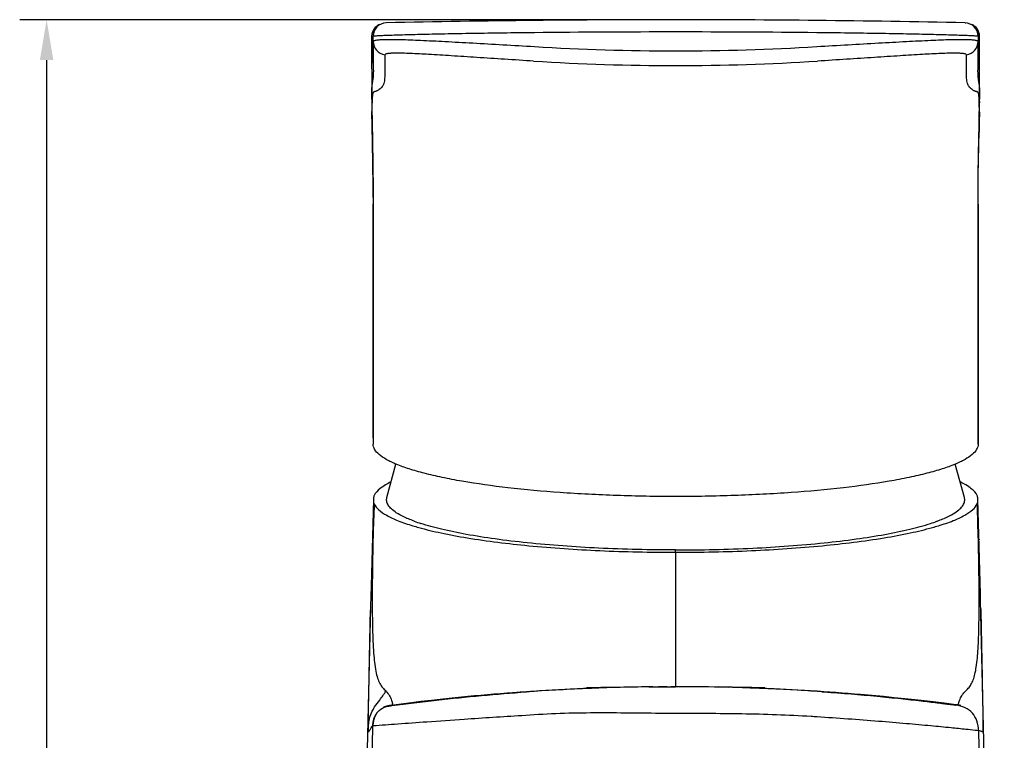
# Model space of a CAD drawing. Extents: x 8180 to 8774, y -5808 to -5388.
# Drawn here: x 8531.9 to 8605.2, y -5536.4 to -5482.7 of the extents above; entities that cross this region are included whole.
import ezdxf

# ---------------------------------------------------------------- set-up
doc = ezdxf.new("R2010")
doc.units = 0
doc.header["$LTSCALE"] = 7
doc.header["$MEASUREMENT"] = 0
doc.layers.add('D', color=2, linetype='CONTINUOUS')
doc.layers.add('DWG', color=7, linetype='CONTINUOUS')

msp = doc.modelspace()

# ---------------------------------------------------------------- linework, layer by layer
at = {"layer": 'D'}
for p, q in [((8579.712, -5482.697), (8531.93, -5482.697)), ((8533.93, -5485.697), (8533.93, -5600.407))]:
    msp.add_line(p, q, dxfattribs=at)
msp.add_solid([(8533.43, -5485.697), (8534.43, -5485.697), (8533.93, -5482.697)], dxfattribs=at)
at = {"layer": 'DWG'}
for p, q in [((8602.296, -5482.946), (8602.246, -5482.944)), ((8602.871, -5483.114), (8602.758, -5483.051)), ((8558.104, -5483.956), (8558.112, -5488.815)), ((8558.115, -5483.957), (8558.105, -5483.956)), ((8558.214, -5483.831), (8558.208, -5483.932)), ((8558.25, -5483.655), (8558.214, -5483.831)), ((8558.218, -5484.314), (8558.218, -5483.932)), ((8558.256, -5483.654), (8558.253, -5483.662)), ((8558.258, -5483.646), (8558.256, -5483.654)), ((8558.26, -5483.639), (8558.258, -5483.646)), ((8558.262, -5483.632), (8558.26, -5483.639)), ((8558.264, -5483.626), (8558.262, -5483.632)), ((8558.266, -5483.62), (8558.264, -5483.626)), ((8558.268, -5483.615), (8558.266, -5483.62)), ((8558.27, -5483.61), (8558.268, -5483.615)), ((8558.271, -5483.605), (8558.27, -5483.61)), ((8558.273, -5483.6), (8558.271, -5483.605)), ((8558.275, -5483.595), (8558.273, -5483.6)), ((8558.276, -5483.591), (8558.275, -5483.595)), ((8558.278, -5483.586), (8558.277, -5483.59)), ((8558.279, -5483.585), (8558.278, -5483.585)), ((8558.432, -5483.316), (8558.4, -5483.354)), ((8603.166, -5483.62), (8603.165, -5483.617)), ((8603.168, -5483.625), (8603.166, -5483.62)), ((8603.169, -5483.63), (8603.168, -5483.625)), ((8603.171, -5483.635), (8603.169, -5483.63)), ((8603.173, -5483.64), (8603.171, -5483.635)), ((8603.174, -5483.646), (8603.173, -5483.64)), ((8603.176, -5483.652), (8603.174, -5483.646)), ((8603.178, -5483.659), (8603.176, -5483.652)), ((8603.18, -5483.666), (8603.178, -5483.659)), ((8603.182, -5483.673), (8603.18, -5483.666)), ((8603.184, -5483.681), (8603.182, -5483.673)), ((8603.219, -5483.832), (8603.183, -5483.657)), ((8603.215, -5483.932), (8603.215, -5484.314)), ((8603.225, -5483.944), (8603.219, -5483.832)), ((8603.328, -5483.914), (8603.312, -5483.774)), ((8603.321, -5488.827), (8603.329, -5483.956)), ((8603.329, -5483.956), (8603.328, -5483.914)), ((8558.208, -5484.314), (8558.208, -5485.925)), ((8558.216, -5484.314), (8558.216, -5484.711)), ((8558.216, -5484.711), (8558.216, -5484.314)), ((8603.216, -5484.314), (8603.217, -5484.711)), ((8603.217, -5484.711), (8603.217, -5484.314)), ((8603.225, -5485.925), (8603.225, -5484.314)), ((8558.217, -5485.531), (8558.21, -5485.902)), ((8603.208, -5486.311), (8603.222, -5485.905)), ((8603.222, -5485.905), (8603.216, -5485.533)), ((8603.188, -5486.574), (8603.208, -5486.311)), ((8558.112, -5488.815), (8558.118, -5489.367)), ((8603.314, -5489.385), (8603.321, -5488.827)), ((8603.321, -5488.787), (8603.321, -5488.871)), ((8558.123, -5489.638), (8558.121, -5489.524)), ((8603.303, -5490.005), (8603.314, -5489.385)), ((8603.311, -5489.577), (8603.309, -5489.673)), ((8603.255, -5492.201), (8603.303, -5490.005)), ((8558.204, -5493.92), (8558.213, -5494.9)), ((8558.212, -5494.879), (8558.213, -5494.9)), ((8558.213, -5494.9), (8558.217, -5496.394)), ((8558.216, -5495.916), (8558.216, -5495.951)), ((8558.216, -5495.951), (8558.216, -5496.168)), ((8558.216, -5496.168), (8558.217, -5496.376)), ((8558.217, -5496.394), (8558.216, -5513.804)), ((8603.217, -5503.474), (8603.216, -5495.939)), ((8603.216, -5495.967), (8603.216, -5495.939)), ((8603.216, -5496.19), (8603.216, -5495.967)), ((8603.216, -5496.358), (8603.216, -5496.19)), ((8603.216, -5513.794), (8603.217, -5503.474)), ((8558.216, -5513.804), (8558.216, -5514.271)), ((8603.216, -5514.271), (8603.216, -5513.794)), ((8603.216, -5513.794), (8603.216, -5514.257)), ((8559.24, -5518.231), (8559.915, -5515.753)), ((8602.192, -5518.231), (8601.517, -5515.753)), ((8558.232, -5518.38), (8558.06, -5524.832)), ((8603.386, -5525.427), (8603.202, -5518.396)), ((8561.28, -5520.004), (8561.271, -5520)), ((8600.152, -5520.004), (8600.162, -5520)), ((8580.716, -5522.315), (8580.716, -5522.141)), ((8580.716, -5522.315), (8580.716, -5532.314)), ((8558.06, -5524.832), (8558.028, -5526.317)), ((8558.028, -5526.317), (8556.197, -5603.407)), ((8580.375, -5532.314), (8575.158, -5532.379)), ((8577.9, -5532.339), (8576.875, -5532.359)), ((8578.589, -5532.328), (8577.625, -5532.343)), ((8579.015, -5532.323), (8578.297, -5532.332)), ((8578.715, -5532.326), (8580.716, -5532.314)), ((8580.082, -5532.315), (8579.439, -5532.318)), ((8581.712, -5532.315), (8580.375, -5532.314)), ((8582.849, -5532.323), (8581.48, -5532.316)), ((8583.055, -5532.331), (8582.336, -5532.322)), ((8583.987, -5532.336), (8582.757, -5532.322)), ((8584.075, -5532.349), (8583.05, -5532.331)), ((8584.644, -5532.362), (8583.86, -5532.345)), ((8584.924, -5532.351), (8583.885, -5532.334)), ((8570.055, -5532.67), (8569.395, -5532.715)), ((8570.22, -5532.661), (8569.51, -5532.709)), ((8570.109, -5532.659), (8569.628, -5532.691)), ((8570.75, -5532.625), (8570.055, -5532.67)), ((8570.589, -5532.628), (8570.109, -5532.659)), ((8575.158, -5532.379), (8574.075, -5532.407)), ((8575.205, -5532.407), (8574.311, -5532.44)), ((8576.066, -5532.38), (8575.205, -5532.407)), ((8576.875, -5532.359), (8576.066, -5532.38)), ((8577.034, -5532.356), (8576.145, -5532.379)), ((8586.031, -5532.373), (8584.902, -5532.35)), ((8586.388, -5532.381), (8585.952, -5532.371)), ((8587.324, -5532.406), (8586.284, -5532.379)), ((8587.358, -5532.407), (8587.324, -5532.406)), ((8589.817, -5532.568), (8589.339, -5532.542)), ((8590.628, -5532.622), (8589.749, -5532.569)), ((8591.598, -5532.685), (8590.628, -5532.622)), ((8591.598, -5532.685), (8592.04, -5532.716)), ((8592.174, -5532.717), (8591.704, -5532.684)), ((8595.329, -5532.971), (8594.458, -5532.894)), ((8596.169, -5533.049), (8595.329, -5532.971)), ((8596.977, -5533.129), (8596.169, -5533.049)), ((8559.08, -5533.816), (8559.072, -5533.819)), ((8559.092, -5533.811), (8559.08, -5533.816)), ((8559.104, -5533.807), (8559.092, -5533.811)), ((8559.115, -5533.803), (8559.104, -5533.807)), ((8559.126, -5533.8), (8559.115, -5533.803)), ((8559.136, -5533.796), (8559.126, -5533.8)), ((8559.147, -5533.793), (8559.136, -5533.796)), ((8559.158, -5533.789), (8559.147, -5533.793)), ((8559.168, -5533.786), (8559.158, -5533.789)), ((8559.179, -5533.783), (8559.168, -5533.786)), ((8559.189, -5533.779), (8559.179, -5533.783)), ((8559.2, -5533.776), (8559.189, -5533.779)), ((8559.21, -5533.773), (8559.2, -5533.776)), ((8559.221, -5533.77), (8559.21, -5533.773)), ((8559.231, -5533.767), (8559.221, -5533.77)), ((8559.242, -5533.764), (8559.231, -5533.767)), ((8559.252, -5533.762), (8559.242, -5533.764)), ((8559.263, -5533.759), (8559.252, -5533.762)), ((8559.274, -5533.756), (8559.263, -5533.759)), ((8559.285, -5533.753), (8559.274, -5533.756)), ((8559.296, -5533.75), (8559.285, -5533.753)), ((8559.307, -5533.748), (8559.296, -5533.75)), ((8559.318, -5533.745), (8559.307, -5533.748)), ((8559.329, -5533.742), (8559.318, -5533.745)), ((8559.34, -5533.74), (8559.329, -5533.742)), ((8559.351, -5533.737), (8559.34, -5533.74)), ((8559.362, -5533.735), (8559.351, -5533.737)), ((8559.37, -5533.733), (8559.362, -5533.735)), ((8559.391, -5533.729), (8559.37, -5533.733)), ((8559.402, -5533.727), (8559.391, -5533.729)), ((8559.413, -5533.725), (8559.402, -5533.727)), ((8559.424, -5533.723), (8559.413, -5533.725)), ((8559.435, -5533.721), (8559.424, -5533.723)), ((8559.449, -5533.718), (8559.435, -5533.721)), ((8559.464, -5533.715), (8559.449, -5533.718)), ((8559.478, -5533.713), (8559.464, -5533.715)), ((8559.492, -5533.711), (8559.478, -5533.713)), ((8559.506, -5533.709), (8559.492, -5533.711)), ((8559.52, -5533.706), (8559.506, -5533.709)), ((8559.546, -5533.705), (8559.517, -5533.721)), ((8559.534, -5533.704), (8559.52, -5533.706)), ((8559.547, -5533.702), (8559.534, -5533.704)), ((8559.542, -5533.724), (8559.611, -5533.716)), ((8560.306, -5533.604), (8559.547, -5533.702)), ((8560.437, -5533.61), (8559.61, -5533.716)), ((8561.066, -5533.509), (8560.306, -5533.604)), ((8561.141, -5533.522), (8560.437, -5533.61)), ((8561.754, -5533.426), (8561.066, -5533.509)), ((8562.549, -5533.333), (8561.754, -5533.426)), ((8597.753, -5533.209), (8596.977, -5533.129)), ((8598.496, -5533.29), (8597.753, -5533.209)), ((8599.206, -5533.37), (8598.496, -5533.29)), ((8599.865, -5533.448), (8599.206, -5533.37)), ((8600.684, -5533.548), (8599.865, -5533.448)), ((8601.389, -5533.638), (8600.684, -5533.548)), ((8601.668, -5533.674), (8601.389, -5533.638)), ((8601.537, -5533.678), (8601.668, -5533.674)), ((8601.729, -5533.683), (8601.668, -5533.674)), ((8601.936, -5533.721), (8601.911, -5533.716)), ((8558.986, -5533.853), (8558.972, -5533.859)), ((8558.997, -5533.848), (8558.986, -5533.853)), ((8559.009, -5533.844), (8558.997, -5533.848)), ((8559.019, -5533.839), (8559.009, -5533.844)), ((8559.029, -5533.835), (8559.019, -5533.839)), ((8559.038, -5533.832), (8559.029, -5533.835)), ((8559.047, -5533.828), (8559.038, -5533.832)), ((8559.056, -5533.825), (8559.047, -5533.828)), ((8559.064, -5533.822), (8559.056, -5533.825)), ((8559.072, -5533.819), (8559.064, -5533.822)), ((8570.2, -5534.408), (8569.268, -5534.468)), ((8558.067, -5541.21), (8558.202, -5535.236)), ((8558.195, -5535.236), (8558.194, -5535.236)), ((8558.202, -5535.236), (8558.195, -5535.236)), ((8603.238, -5535.588), (8603.366, -5541.21)), ((8603.242, -5535.588), (8603.238, -5535.588))]:
    msp.add_line(p, q, dxfattribs=at)
for points in [[(8558.675, -5483.051), (8558.562, -5483.114), (8558.456, -5483.193), (8558.36, -5483.286), (8558.277, -5483.393), (8558.208, -5483.511), (8558.155, -5483.639), (8558.121, -5483.774)], [(8603.312, -5483.774), (8603.278, -5483.639), (8603.225, -5483.511), (8603.156, -5483.393), (8603.073, -5483.286), (8602.977, -5483.193), (8602.871, -5483.114)], [(8558.121, -5483.774), (8558.105, -5483.914), (8558.105, -5483.937)], [(8558.253, -5483.662), (8558.252, -5483.667), (8558.251, -5483.671), (8558.25, -5483.676), (8558.248, -5483.681), (8558.247, -5483.686), (8558.246, -5483.691), (8558.244, -5483.696), (8558.243, -5483.701), (8558.242, -5483.707), (8558.24, -5483.713), (8558.239, -5483.719), (8558.238, -5483.725), (8558.237, -5483.731), (8558.235, -5483.737), (8558.234, -5483.744), (8558.233, -5483.751), (8558.231, -5483.758), (8558.23, -5483.765), (8558.229, -5483.772), (8558.228, -5483.78), (8558.226, -5483.787), (8558.225, -5483.795), (8558.224, -5483.803), (8558.223, -5483.811), (8558.222, -5483.82), (8558.221, -5483.829), (8558.22, -5483.838), (8558.219, -5483.847), (8558.219, -5483.856), (8558.218, -5483.866), (8558.217, -5483.876), (8558.217, -5483.886), (8558.216, -5483.896), (8558.216, -5483.906), (8558.216, -5483.917), (8558.216, -5483.928), (8558.216, -5483.935)], [(8558.4, -5483.354), (8558.314, -5483.495), (8558.25, -5483.655)], [(8603.183, -5483.657), (8603.119, -5483.496), (8603.033, -5483.355), (8603.025, -5483.346)], [(8603.217, -5483.935), (8603.217, -5483.925), (8603.217, -5483.916), (8603.217, -5483.906), (8603.216, -5483.897), (8603.216, -5483.888), (8603.215, -5483.879), (8603.215, -5483.87), (8603.214, -5483.862), (8603.214, -5483.854), (8603.213, -5483.845), (8603.212, -5483.837), (8603.211, -5483.83), (8603.211, -5483.822), (8603.21, -5483.814), (8603.209, -5483.807), (8603.208, -5483.8), (8603.207, -5483.793), (8603.206, -5483.786), (8603.205, -5483.78), (8603.204, -5483.773), (8603.203, -5483.767), (8603.202, -5483.761), (8603.201, -5483.754), (8603.199, -5483.749), (8603.198, -5483.743), (8603.197, -5483.737), (8603.196, -5483.732), (8603.195, -5483.727), (8603.194, -5483.721), (8603.193, -5483.716), (8603.192, -5483.711), (8603.191, -5483.707), (8603.19, -5483.702), (8603.188, -5483.698), (8603.187, -5483.693), (8603.186, -5483.689), (8603.184, -5483.681)], [(8558.21, -5485.902), (8558.224, -5486.308), (8558.244, -5486.57)], [(8558.118, -5489.367), (8558.129, -5489.98), (8558.16, -5491.378)], [(8558.16, -5491.378), (8558.176, -5492.164), (8558.191, -5493.011), (8558.204, -5493.92)], [(8603.216, -5495.939), (8603.22, -5494.917), (8603.228, -5493.953), (8603.24, -5493.048), (8603.255, -5492.201)], [(8605.235, -5603.407), (8603.395, -5525.876), (8603.386, -5525.427)], [(8569.51, -5532.709), (8568.587, -5532.777), (8567.696, -5532.848), (8566.84, -5532.921), (8566.021, -5532.994), (8565.244, -5533.068), (8564.509, -5533.142), (8563.821, -5533.214), (8563.181, -5533.283), (8562.593, -5533.349), (8562.056, -5533.411), (8561.141, -5533.522)], [(8569.628, -5532.691), (8569.145, -5532.725), (8568.66, -5532.76), (8568.175, -5532.797), (8567.688, -5532.835), (8567.202, -5532.875), (8566.716, -5532.917), (8566.231, -5532.959), (8565.747, -5533.004), (8565.266, -5533.049), (8564.79, -5533.095), (8564.321, -5533.143), (8563.861, -5533.19), (8563.41, -5533.238), (8562.549, -5533.333)], [(8574.311, -5532.44), (8573.857, -5532.458), (8573.402, -5532.478), (8572.943, -5532.499), (8572.479, -5532.522), (8572.012, -5532.546), (8571.54, -5532.572), (8571.066, -5532.599), (8570.589, -5532.628)], [(8576.145, -5532.379), (8575.602, -5532.396), (8575.008, -5532.416), (8574.392, -5532.439), (8573.784, -5532.464), (8573.191, -5532.491), (8572.631, -5532.519), (8572.104, -5532.546), (8571.614, -5532.573), (8570.75, -5532.625)], [(8585.683, -5532.389), (8585.26, -5532.377), (8584.455, -5532.357)], [(8589.749, -5532.569), (8589.261, -5532.543), (8588.738, -5532.515), (8588.174, -5532.488), (8587.58, -5532.461), (8586.951, -5532.436), (8586.321, -5532.412), (8585.715, -5532.392), (8585.149, -5532.375)], [(8589.339, -5532.542), (8588.867, -5532.517), (8588.398, -5532.495), (8587.932, -5532.473), (8587.47, -5532.454), (8587.012, -5532.435), (8586.561, -5532.418), (8585.683, -5532.389)], [(8591.704, -5532.684), (8591.233, -5532.653), (8590.759, -5532.623), (8590.286, -5532.594), (8589.817, -5532.568)], [(8594.458, -5532.894), (8594.012, -5532.857), (8593.56, -5532.821), (8593.102, -5532.785), (8592.64, -5532.75), (8592.174, -5532.717)], [(8601.911, -5533.716), (8601.891, -5533.712), (8601.864, -5533.706), (8601.829, -5533.699), (8601.785, -5533.692), (8601.729, -5533.683)], [(8558.492, -5534.278), (8558.487, -5534.284), (8558.481, -5534.292), (8558.474, -5534.303), (8558.466, -5534.314), (8558.457, -5534.326), (8558.449, -5534.339), (8558.44, -5534.353), (8558.431, -5534.367), (8558.422, -5534.381), (8558.413, -5534.396), (8558.404, -5534.412), (8558.395, -5534.428), (8558.386, -5534.444), (8558.377, -5534.461), (8558.369, -5534.478), (8558.36, -5534.495), (8558.352, -5534.512), (8558.344, -5534.529), (8558.337, -5534.546), (8558.33, -5534.563), (8558.323, -5534.58), (8558.316, -5534.596), (8558.31, -5534.613), (8558.304, -5534.629), (8558.298, -5534.645), (8558.293, -5534.661), (8558.288, -5534.676), (8558.283, -5534.692), (8558.278, -5534.707), (8558.273, -5534.722), (8558.269, -5534.737), (8558.265, -5534.752), (8558.261, -5534.767), (8558.257, -5534.781), (8558.253, -5534.796), (8558.25, -5534.811), (8558.247, -5534.825), (8558.243, -5534.84), (8558.24, -5534.854), (8558.237, -5534.869), (8558.235, -5534.883), (8558.232, -5534.897), (8558.229, -5534.911), (8558.227, -5534.925), (8558.225, -5534.939), (8558.223, -5534.953), (8558.22, -5534.967), (8558.219, -5534.98), (8558.217, -5534.993), (8558.215, -5535.007), (8558.213, -5535.02), (8558.212, -5535.033), (8558.21, -5535.046), (8558.209, -5535.059), (8558.208, -5535.071), (8558.207, -5535.083), (8558.206, -5535.095), (8558.205, -5535.107), (8558.204, -5535.118), (8558.203, -5535.129), (8558.203, -5535.14), (8558.201, -5535.158)]]:
    msp.add_lwpolyline(points, dxfattribs=at)
for centre, radius, start, end in [((8559.216, -5483.932), 1, 91.23596, 179.99799), ((8580.716, -6482.698), 1000, 90.602203, 91.233176), ((8580.716, -6482.697), 1000, 89.397767, 90.6022), ((8580.716, -6482.698), 1000, 88.766791, 89.397763), ((8602.216, -5483.932), 1, 0.00196, 88.76401), ((8580.716, -6482.674), 999.065, 89.397806, 90.60216), ((8559.215, -5484.314), 0.999, 180.03392, 262.74043), ((8580.716, -5315.809), 169.21, 266.44231, 273.55761), ((8602.217, -5484.314), 0.999, 277.25936, 359.96607), ((8547.374, -5485.328), 10.845, 358.92825, 0.04587), ((8613.863, -5485.33), 10.649, 179.94289, 181.09122), ((8580.716, -5316.082), 170.024, 266.43836, 273.56161), ((8555.001, -5486.676), 3.244, 359.98237, 1.88404), ((8606.427, -5486.676), 3.24, 178.19572, 180.01602), ((8606.387, -5486.676), 3.201, 180.02343, 180.96396), ((8594.281, -5488.567), 36.17, 180.08647, 180.31256), ((8600.515, -5488.534), 42.404, 180.3106, 180.43783), ((8620.007, -5488.355), 61.897, 180.46545, 180.87661), ((8568.768, -5489.116), 10.638, 178.18411, 178.64809), ((8545.892, -5488.406), 57.431, 359.07985, 359.53578), ((8566.522, -5488.564), 36.799, 359.65289, 359.91212), ((8649.57, -5487.913), 91.463, 180.87051, 181.00937), ((8509.356, -5487.866), 93.971, 358.95656, 359.10818), ((8320.398, -5496.636), 237.821, 0.42329, 1.21169), ((8337.199, -5496.149), 221.017, 0.06039, 0.32365), ((8602.271, -5518.402), 0.931, 3.35481, 10.01437), ((8437.279, -5525.445), 166.001, 1.3878, 2.32226), ((8563.967, -5512.391), 8.07, 246.1853, 246.52565), ((8597.465, -5512.391), 8.07, 293.47432, 293.81466), ((8566.811, -5501.799), 19.383, 253.0783, 254.43409), ((8565.951, -5507.235), 13.596, 249.90891, 252.02416), ((8595.482, -5507.235), 13.596, 287.97581, 290.09106), ((8594.462, -5501.252), 19.952, 285.58364, 286.90567), ((8580.716, -5691.283), 158.969, 90.72126, 93.7859), ((8580.719, -5690.904), 158.59, 89.27855, 90.00085), ((8580.715, -5691.341), 159.027, 86.71906, 89.27918), ((8580.741, -5691.662), 159.348, 93.78587, 94.00055), ((8580.711, -5691.384), 159.07, 86.0211, 86.71851), ((8559.579, -5533.801), 0.102, 97.47745, 108.70399), ((8559.603, -5535.097), 1.384, 152.7499, 156.02374), ((8559.559, -5535.075), 1.336, 150.03854, 152.74414), ((8559.516, -5535.05), 1.286, 143.94101, 150.05199), ((8582.741, -5662.415), 128.135, 86.19883, 86.39683), ((8558.799, -5535.832), 0.874, 145.16436, 147.35)]:
    msp.add_arc(centre, radius, start, end, dxfattribs=at)
for points, knots in [([(8558.209, -5483.953), (8558.184, -5483.955), (8558.153, -5483.957), (8558.121, -5483.957), (8558.115, -5483.957)], [0, 0, 0, 0, 0.793241, 1, 1, 1, 1]), ([(8570.216, -5483.664), (8569.435, -5483.672), (8567.903, -5483.689), (8565.679, -5483.722), (8563.92, -5483.755), (8562.623, -5483.782), (8561.753, -5483.803), (8560.966, -5483.823), (8560.267, -5483.842), (8559.665, -5483.861), (8559.225, -5483.876), (8558.926, -5483.887), (8558.742, -5483.895), (8558.586, -5483.902), (8558.457, -5483.909), (8558.357, -5483.915), (8558.291, -5483.92), (8558.253, -5483.925), (8558.234, -5483.927), (8558.225, -5483.929), (8558.218, -5483.931), (8558.218, -5483.932)], [0, 0, 0, 0, 0.195267, 0.382991, 0.555942, 0.634759, 0.707438, 0.773288, 0.831674, 0.882046, 0.923923, 0.941551, 0.956911, 0.969973, 0.980708, 0.989087, 0.995094, 0.997205, 0.998722, 0.999647, 1, 1, 1, 1]), ([(8603.215, -5483.932), (8603.215, -5483.931), (8603.208, -5483.929), (8603.199, -5483.927), (8603.18, -5483.925), (8603.142, -5483.92), (8603.076, -5483.915), (8602.976, -5483.909), (8602.847, -5483.902), (8602.69, -5483.895), (8602.506, -5483.887), (8602.207, -5483.876), (8601.768, -5483.861), (8601.165, -5483.842), (8600.467, -5483.823), (8599.679, -5483.803), (8598.81, -5483.782), (8597.512, -5483.755), (8595.754, -5483.722), (8593.53, -5483.689), (8591.997, -5483.672), (8591.216, -5483.664)], [0, 0, 0, 0, 0.000353, 0.001278, 0.002795, 0.004906, 0.010913, 0.019292, 0.030027, 0.043089, 0.058449, 0.076077, 0.117954, 0.168326, 0.226712, 0.292562, 0.365241, 0.444058, 0.617009, 0.804733, 1, 1, 1, 1]), ([(8603.328, -5483.956), (8603.33, -5483.958), (8603.305, -5483.955), (8603.292, -5483.957), (8603.257, -5483.955), (8603.236, -5483.954), (8603.226, -5483.953)], [0, 0, 0, 0, 0.097592, 0.364964, 0.696364, 1, 1, 1, 1]), ([(8558.218, -5484.314), (8558.218, -5484.287), (8558.277, -5484.251), (8558.355, -5484.228), (8558.511, -5484.197), (8558.772, -5484.175), (8559.17, -5484.161), (8559.672, -5484.159), (8560.539, -5484.175), (8561.844, -5484.226), (8563.637, -5484.317), (8565.683, -5484.432), (8567.904, -5484.561), (8569.435, -5484.648), (8570.216, -5484.693)], [0, 0, 0, 0, 0.006855, 0.013196, 0.021763, 0.045729, 0.078767, 0.120622, 0.170913, 0.294811, 0.445761, 0.61806, 0.805174, 1, 1, 1, 1]), ([(8591.216, -5484.693), (8591.997, -5484.648), (8593.528, -5484.561), (8595.75, -5484.432), (8597.796, -5484.317), (8599.589, -5484.226), (8600.893, -5484.175), (8601.761, -5484.159), (8602.263, -5484.161), (8602.66, -5484.175), (8602.921, -5484.197), (8603.077, -5484.228), (8603.156, -5484.251), (8603.215, -5484.287), (8603.215, -5484.314)], [0, 0, 0, 0, 0.194826, 0.38194, 0.554239, 0.705189, 0.829087, 0.879378, 0.921233, 0.95427, 0.978237, 0.986804, 0.993144, 1, 1, 1, 1]), ([(8559.089, -5485.305), (8559.089, -5485.42), (8559.088, -5485.652), (8559.088, -5485.999), (8559.09, -5486.346), (8559.084, -5486.694), (8559.076, -5487.06), (8559.05, -5487.402), (8558.898, -5487.696), (8558.735, -5487.848), (8558.6, -5487.937), (8558.526, -5487.975), (8558.466, -5488.006), (8558.423, -5488.034), (8558.374, -5488.049), (8558.308, -5488.046), (8558.228, -5488.098), (8558.186, -5488.215), (8558.17, -5488.307), (8558.163, -5488.364)], [0, 0, 0, 0, 0.099797, 0.199841, 0.299809, 0.399148, 0.500553, 0.616731, 0.690292, 0.780794, 0.805183, 0.829528, 0.852719, 0.86335, 0.87394, 0.896403, 0.918908, 0.950764, 1, 1, 1, 1]), ([(8570.154, -5485.777), (8569.436, -5485.733), (8568.027, -5485.643), (8565.983, -5485.509), (8564.098, -5485.385), (8562.444, -5485.283), (8561.24, -5485.219), (8560.437, -5485.193), (8559.972, -5485.186), (8559.603, -5485.193), (8559.362, -5485.208), (8559.217, -5485.232), (8559.145, -5485.25), (8559.09, -5485.28), (8559.089, -5485.305)], [0, 0, 0, 0, 0.194373, 0.38116, 0.553356, 0.704458, 0.828703, 0.879195, 0.92124, 0.954439, 0.978494, 0.987053, 0.993347, 1, 1, 1, 1]), ([(8602.343, -5485.305), (8602.343, -5485.28), (8602.287, -5485.25), (8602.216, -5485.232), (8602.071, -5485.208), (8601.829, -5485.193), (8601.461, -5485.186), (8600.995, -5485.193), (8600.193, -5485.219), (8598.988, -5485.283), (8597.334, -5485.385), (8595.45, -5485.509), (8593.405, -5485.643), (8591.997, -5485.733), (8591.278, -5485.777)], [0, 0, 0, 0, 0.006656, 0.012947, 0.021505, 0.045559, 0.078759, 0.120804, 0.171296, 0.295541, 0.446643, 0.618838, 0.805626, 1, 1, 1, 1]), ([(8603.27, -5488.364), (8603.263, -5488.308), (8603.247, -5488.216), (8603.205, -5488.098), (8603.124, -5488.047), (8603.058, -5488.049), (8603.009, -5488.035), (8602.966, -5488.006), (8602.906, -5487.976), (8602.832, -5487.937), (8602.697, -5487.848), (8602.535, -5487.696), (8602.382, -5487.402), (8602.357, -5487.06), (8602.348, -5486.694), (8602.342, -5486.346), (8602.345, -5485.999), (8602.344, -5485.652), (8602.344, -5485.42), (8602.343, -5485.305)], [0, 0, 0, 0, 0.049285, 0.081163, 0.103676, 0.12615, 0.136745, 0.147381, 0.170594, 0.194938, 0.219338, 0.30984, 0.383377, 0.49953, 0.60092, 0.70024, 0.800192, 0.900219, 1, 1, 1, 1]), ([(8558.208, -5485.925), (8558.208, -5485.892), (8558.209, -5485.761), (8558.215, -5485.629), (8558.217, -5485.531)], [0, 0, 0, 0, 0.253577, 1, 1, 1, 1]), ([(8603.216, -5485.533), (8603.218, -5485.631), (8603.223, -5485.761), (8603.225, -5485.892), (8603.225, -5485.925)], [0, 0, 0, 0, 0.746403, 1, 1, 1, 1]), ([(8558.111, -5488.614), (8558.111, -5488.426), (8558.113, -5488.111), (8558.127, -5487.722), (8558.156, -5487.466), (8558.203, -5487.232), (8558.237, -5486.975), (8558.246, -5486.772), (8558.246, -5486.677)], [0, 0, 0, 0, 0.28928, 0.485807, 0.601061, 0.685573, 0.854639, 1, 1, 1, 1]), ([(8603.187, -5486.73), (8603.188, -5486.822), (8603.2, -5487.02), (8603.236, -5487.267), (8603.282, -5487.496), (8603.306, -5487.749), (8603.32, -5488.129), (8603.322, -5488.433), (8603.322, -5488.613)], [0, 0, 0, 0, 0.146566, 0.313657, 0.396209, 0.516935, 0.715435, 1, 1, 1, 1]), ([(8558.163, -5488.364), (8558.159, -5488.393), (8558.145, -5488.531), (8558.139, -5488.669), (8558.135, -5488.779)], [0, 0, 0, 0, 0.211114, 1, 1, 1, 1]), ([(8603.284, -5488.505), (8603.283, -5488.492), (8603.279, -5488.445), (8603.274, -5488.398), (8603.27, -5488.364)], [0, 0, 0, 0, 0.26736, 1, 1, 1, 1]), ([(8558.133, -5488.865), (8558.124, -5489.25), (8558.135, -5490.165), (8558.155, -5491.078), (8558.166, -5491.607)], [0, 0, 0, 0, 0.421686, 1, 1, 1, 1]), ([(8603.269, -5491.515), (8603.279, -5491.006), (8603.298, -5490.123), (8603.309, -5489.241), (8603.3, -5488.867)], [0, 0, 0, 0, 0.577114, 1, 1, 1, 1]), ([(8603.3, -5488.867), (8603.299, -5488.834), (8603.296, -5488.713), (8603.29, -5488.592), (8603.284, -5488.505)], [0, 0, 0, 0, 0.276894, 1, 1, 1, 1]), ([(8558.166, -5491.605), (8558.162, -5491.424), (8558.147, -5490.768), (8558.132, -5490.113), (8558.123, -5489.638)], [0, 0, 0, 0, 0.275502, 1, 1, 1, 1]), ([(8603.309, -5489.673), (8603.306, -5489.812), (8603.294, -5490.425), (8603.279, -5491.039), (8603.269, -5491.515)], [0, 0, 0, 0, 0.225005, 1, 1, 1, 1]), ([(8603.216, -5495.939), (8603.217, -5495.54), (8603.221, -5494.065), (8603.247, -5492.591), (8603.269, -5491.515)], [0, 0, 0, 0, 0.270586, 1, 1, 1, 1]), ([(8558.217, -5496.395), (8558.218, -5497.845), (8558.215, -5500.747), (8558.217, -5506.55), (8558.216, -5510.902), (8558.216, -5513.804)], [0, 0, 0, 0, 0.249989, 0.499959, 1, 1, 1, 1]), ([(8558.217, -5513.804), (8558.217, -5510.903), (8558.217, -5506.551), (8558.216, -5500.748), (8558.219, -5497.846), (8558.218, -5496.394)], [0, 0, 0, 0, 0.499913, 0.749893, 1, 1, 1, 1]), ([(8603.215, -5496.406), (8603.213, -5497.856), (8603.216, -5500.754), (8603.215, -5506.55), (8603.216, -5510.897), (8603.216, -5513.794)], [0, 0, 0, 0, 0.250111, 0.50009, 1, 1, 1, 1]), ([(8603.216, -5513.794), (8603.216, -5510.896), (8603.216, -5506.549), (8603.217, -5500.753), (8603.214, -5497.855), (8603.216, -5496.406)], [0, 0, 0, 0, 0.500038, 0.750006, 1, 1, 1, 1]), ([(8603.216, -5514.271), (8603.216, -5514.404), (8603.116, -5514.703), (8602.754, -5515.083), (8602.2, -5515.448), (8601.446, -5515.8), (8600.497, -5516.139), (8599.359, -5516.462), (8598.042, -5516.765), (8595.976, -5517.156), (8593.05, -5517.558), (8589.209, -5517.905), (8585.045, -5518.119), (8580.716, -5518.192), (8576.387, -5518.119), (8572.223, -5517.905), (8568.382, -5517.558), (8565.457, -5517.155), (8563.39, -5516.765), (8562.075, -5516.462), (8560.937, -5516.14), (8559.988, -5515.8), (8559.233, -5515.448), (8558.679, -5515.083), (8558.317, -5514.703), (8558.217, -5514.404), (8558.216, -5514.271)], [0, 0, 0, 0, 0.008497, 0.01918, 0.033161, 0.050869, 0.072408, 0.097746, 0.126707, 0.159026, 0.232606, 0.316061, 0.406306, 0.5, 0.593721, 0.683964, 0.767389, 0.840975, 0.873285, 0.902231, 0.927562, 0.949107, 0.966826, 0.980815, 0.991501, 1, 1, 1, 1]), ([(8559.553, -5517.081), (8559.265, -5517.22), (8558.788, -5517.482), (8558.389, -5517.884), (8558.292, -5518.086)], [0, 0, 0, 0, 0.587872, 1, 1, 1, 1]), ([(8603.145, -5518.096), (8603.051, -5517.892), (8602.651, -5517.486), (8602.173, -5517.222), (8601.883, -5517.083)], [0, 0, 0, 0, 0.41136, 1, 1, 1, 1]), ([(8558.232, -5518.38), (8558.231, -5518.412), (8558.234, -5518.53), (8558.256, -5518.651), (8558.294, -5518.729)], [0, 0, 0, 0, 0.266592, 1, 1, 1, 1]), ([(8558.292, -5518.086), (8558.283, -5518.107), (8558.247, -5518.201), (8558.234, -5518.303), (8558.232, -5518.38)], [0, 0, 0, 0, 0.228685, 1, 1, 1, 1]), ([(8559.938, -5519.367), (8559.81, -5519.283), (8559.588, -5519.118), (8559.334, -5518.832), (8559.204, -5518.529), (8559.215, -5518.323), (8559.24, -5518.231)], [0, 0, 0, 0, 0.321947, 0.582279, 0.798216, 1, 1, 1, 1]), ([(8601.494, -5519.367), (8601.622, -5519.283), (8601.845, -5519.118), (8602.099, -5518.832), (8602.228, -5518.529), (8602.217, -5518.323), (8602.192, -5518.231)], [0, 0, 0, 0, 0.321947, 0.582279, 0.798216, 1, 1, 1, 1]), ([(8558.294, -5518.729), (8558.262, -5519.534), (8558.206, -5521.151), (8558.16, -5523.551), (8558.142, -5525.851), (8558.16, -5527.93), (8558.228, -5529.68), (8558.35, -5530.898), (8558.531, -5531.651), (8558.699, -5532.064), (8558.912, -5532.393), (8559.089, -5532.561), (8559.168, -5532.646)], [0, 0, 0, 0, 0.170921, 0.343391, 0.509166, 0.658895, 0.784554, 0.880782, 0.91776, 0.948504, 0.975147, 1, 1, 1, 1]), ([(8558.294, -5518.729), (8558.372, -5518.891), (8558.66, -5519.215), (8559.277, -5519.616), (8560.136, -5520.006), (8560.8, -5520.23), (8561.17, -5520.343)], [0, 0, 0, 0, 0.160108, 0.37569, 0.654994, 1, 1, 1, 1]), ([(8600.264, -5520.342), (8600.636, -5520.229), (8601.302, -5520.004), (8602.164, -5519.611), (8602.781, -5519.208), (8603.067, -5518.882), (8603.143, -5518.719)], [0, 0, 0, 0, 0.345712, 0.625171, 0.840431, 1, 1, 1, 1]), ([(8603.143, -5518.719), (8603.148, -5518.709), (8603.167, -5518.663), (8603.18, -5518.614), (8603.187, -5518.576)], [0, 0, 0, 0, 0.2346, 1, 1, 1, 1]), ([(8560.709, -5519.774), (8560.636, -5519.742), (8560.372, -5519.621), (8560.115, -5519.482), (8559.938, -5519.367)], [0, 0, 0, 0, 0.275027, 1, 1, 1, 1]), ([(8561.271, -5520), (8561.225, -5519.983), (8561.051, -5519.918), (8560.879, -5519.848), (8560.753, -5519.794)], [0, 0, 0, 0, 0.26088, 1, 1, 1, 1]), ([(8600.162, -5520), (8600.207, -5519.983), (8600.381, -5519.918), (8600.554, -5519.848), (8600.68, -5519.794)], [0, 0, 0, 0, 0.26088, 1, 1, 1, 1]), ([(8600.724, -5519.774), (8600.797, -5519.742), (8601.061, -5519.621), (8601.318, -5519.482), (8601.494, -5519.367)], [0, 0, 0, 0, 0.275027, 1, 1, 1, 1]), ([(8561.61, -5520.471), (8562.157, -5520.624), (8563.349, -5520.908), (8566.069, -5521.41), (8570.007, -5521.888), (8575.186, -5522.236), (8578.834, -5522.315), (8580.716, -5522.315)], [0, 0, 0, 0, 0.088573, 0.190934, 0.431214, 0.706507, 1, 1, 1, 1]), ([(8580.716, -5522.141), (8578.804, -5522.141), (8575.114, -5522.057), (8570.633, -5521.737), (8567.357, -5521.347), (8565.231, -5521.013), (8563.384, -5520.635), (8562.261, -5520.332), (8561.755, -5520.167)], [0, 0, 0, 0, 0.299993, 0.578945, 0.704392, 0.817559, 0.916594, 1, 1, 1, 1]), ([(8580.716, -5522.141), (8582.628, -5522.141), (8586.319, -5522.057), (8590.799, -5521.737), (8594.075, -5521.347), (8596.202, -5521.013), (8598.048, -5520.635), (8599.172, -5520.332), (8599.678, -5520.167)], [0, 0, 0, 0, 0.299993, 0.578945, 0.704392, 0.81756, 0.916594, 1, 1, 1, 1]), ([(8580.716, -5522.315), (8582.598, -5522.315), (8586.247, -5522.236), (8591.425, -5521.888), (8595.363, -5521.41), (8598.083, -5520.908), (8599.275, -5520.624), (8599.822, -5520.471)], [0, 0, 0, 0, 0.293488, 0.568779, 0.80906, 0.911424, 1, 1, 1, 1]), ([(8603.281, -5521.342), (8603.281, -5521.35), (8603.278, -5521.383), (8603.253, -5521.411), (8603.231, -5521.425)], [0, 0, 0, 0, 0.226663, 1, 1, 1, 1]), ([(8602.055, -5532.905), (8602.117, -5532.819), (8602.255, -5532.655), (8602.496, -5532.433), (8602.7, -5532.148), (8602.866, -5531.792), (8602.992, -5531.352), (8603.131, -5530.585), (8603.227, -5529.393), (8603.281, -5527.721), (8603.294, -5525.776), (8603.277, -5523.646), (8603.249, -5522.175), (8603.231, -5521.425)], [0, 0, 0, 0, 0.027102, 0.054411, 0.083189, 0.115629, 0.153938, 0.199487, 0.313901, 0.457766, 0.625399, 0.809076, 1, 1, 1, 1]), ([(8557.865, -5534.825), (8557.878, -5533.756), (8557.929, -5531.02), (8557.985, -5528.284), (8558.021, -5526.618)], [0, 0, 0, 0, 0.390974, 1, 1, 1, 1]), ([(8603.409, -5526.518), (8603.445, -5528.184), (8603.501, -5530.931), (8603.553, -5533.679), (8603.566, -5534.761)], [0, 0, 0, 0, 0.606406, 1, 1, 1, 1]), ([(8558.329, -5533.822), (8558.446, -5533.645), (8558.74, -5533.263), (8559.021, -5532.872), (8559.168, -5532.646)], [0, 0, 0, 0, 0.440529, 1, 1, 1, 1]), ([(8559.168, -5532.646), (8559.268, -5532.753), (8559.438, -5532.966), (8559.552, -5533.213), (8559.591, -5533.33)], [0, 0, 0, 0, 0.543398, 1, 1, 1, 1]), ([(8559.611, -5533.716), (8560.719, -5533.573), (8564.048, -5533.159), (8567.391, -5532.857), (8569.624, -5532.701)], [0, 0, 0, 0, 0.332972, 1, 1, 1, 1]), ([(8591.749, -5532.697), (8592.423, -5532.744), (8593.74, -5532.844), (8595.643, -5533.012), (8597.376, -5533.186), (8598.869, -5533.351), (8599.933, -5533.477), (8600.618, -5533.562), (8600.991, -5533.608), (8601.264, -5533.645), (8601.435, -5533.663), (8601.514, -5533.678), (8601.537, -5533.678)], [0, 0, 0, 0, 0.206132, 0.402804, 0.582314, 0.737254, 0.860855, 0.909084, 0.947459, 0.975519, 0.992988, 1, 1, 1, 1]), ([(8601.835, -5533.329), (8601.847, -5533.297), (8601.904, -5533.148), (8601.982, -5533.008), (8602.055, -5532.905)], [0, 0, 0, 0, 0.21192, 1, 1, 1, 1]), ([(8558.477, -5534.293), (8558.59, -5534.137), (8558.918, -5533.862), (8559.325, -5533.753), (8559.542, -5533.724)], [0, 0, 0, 0, 0.467718, 1, 1, 1, 1]), ([(8559.591, -5533.33), (8559.617, -5533.41), (8559.643, -5533.519), (8559.649, -5533.64), (8559.632, -5533.687), (8559.615, -5533.693)], [0, 0, 0, 0, 0.672825, 0.855308, 1, 1, 1, 1]), ([(8603.243, -5535.588), (8603.237, -5535.338), (8603.171, -5534.863), (8602.825, -5534.242), (8602.249, -5533.828), (8601.785, -5533.71), (8601.537, -5533.678)], [0, 0, 0, 0, 0.266589, 0.5006, 0.734181, 1, 1, 1, 1]), ([(8601.703, -5533.679), (8601.708, -5533.678), (8601.713, -5533.673), (8601.718, -5533.668), (8601.719, -5533.666)], [0, 0, 0, 0, 0.671581, 1, 1, 1, 1]), ([(8601.719, -5533.666), (8601.729, -5533.652), (8601.75, -5533.597), (8601.768, -5533.543), (8601.78, -5533.504)], [0, 0, 0, 0, 0.296342, 1, 1, 1, 1]), ([(8601.78, -5533.504), (8601.782, -5533.498), (8601.8, -5533.439), (8601.817, -5533.38), (8601.835, -5533.329)], [0, 0, 0, 0, 0.105416, 1, 1, 1, 1]), ([(8557.917, -5534.831), (8557.928, -5534.765), (8557.978, -5534.524), (8558.064, -5534.291), (8558.145, -5534.132)], [0, 0, 0, 0, 0.273468, 1, 1, 1, 1]), ([(8569.268, -5534.468), (8567.84, -5534.56), (8565.485, -5534.711), (8562.412, -5534.923), (8560.152, -5535.092), (8558.817, -5535.188), (8558.202, -5535.236)], [0, 0, 0, 0, 0.387095, 0.638087, 0.833146, 1, 1, 1, 1]), ([(8590.794, -5534.533), (8589.937, -5534.483), (8588.222, -5534.396), (8584.79, -5534.31), (8581.356, -5534.315), (8577.923, -5534.283), (8575.348, -5534.257), (8572.772, -5534.277), (8571.057, -5534.357), (8570.2, -5534.408)], [0, 0, 0, 0, 0.125002, 0.249999, 0.500001, 0.624998, 0.750002, 0.874998, 1, 1, 1, 1]), ([(8557.86, -5535.461), (8557.86, -5535.421), (8557.861, -5535.209), (8557.863, -5534.997), (8557.865, -5534.825)], [0, 0, 0, 0, 0.191756, 1, 1, 1, 1]), ([(8557.86, -5535.461), (8557.861, -5535.403), (8557.869, -5535.192), (8557.89, -5534.982), (8557.917, -5534.831)], [0, 0, 0, 0, 0.276424, 1, 1, 1, 1]), ([(8558.194, -5535.236), (8558.184, -5535.238), (8558.136, -5535.256), (8558.105, -5535.3), (8558.082, -5535.333)], [0, 0, 0, 0, 0.193263, 1, 1, 1, 1]), ([(8558.194, -5535.236), (8558.195, -5535.193), (8558.203, -5535.028), (8558.229, -5534.864), (8558.262, -5534.747)], [0, 0, 0, 0, 0.263995, 1, 1, 1, 1]), ([(8603.238, -5535.588), (8603.159, -5535.577), (8602.85, -5535.547), (8602.17, -5535.473), (8601.071, -5535.362), (8599.595, -5535.218), (8597.8, -5535.055), (8594.979, -5534.819), (8592.762, -5534.662), (8591.236, -5534.562)], [0, 0, 0, 0, 0.019928, 0.077375, 0.170275, 0.294985, 0.446601, 0.619169, 1, 1, 1, 1]), ([(8603.566, -5534.761), (8603.569, -5534.952), (8603.571, -5535.243), (8603.573, -5535.535), (8603.571, -5535.636)], [0, 0, 0, 0, 0.65386, 1, 1, 1, 1]), ([(8558.063, -5535.361), (8558.045, -5535.389), (8558.011, -5535.448), (8557.97, -5535.522), (8557.936, -5535.583), (8557.909, -5535.627), (8557.89, -5535.661), (8557.873, -5535.678), (8557.865, -5535.705), (8557.859, -5535.632), (8557.861, -5535.58), (8557.86, -5535.503), (8557.86, -5535.461)], [0, 0, 0, 0, 0.161056, 0.330969, 0.414597, 0.499693, 0.580111, 0.598291, 0.624076, 0.674609, 0.797118, 1, 1, 1, 1]), ([(8603.571, -5535.636), (8603.571, -5535.648), (8603.567, -5535.665), (8603.57, -5535.684), (8603.563, -5535.69), (8603.561, -5535.683), (8603.556, -5535.68), (8603.544, -5535.679), (8603.528, -5535.671), (8603.507, -5535.664), (8603.479, -5535.652), (8603.445, -5535.639), (8603.367, -5535.609), (8603.298, -5535.589), (8603.243, -5535.588)], [0, 0, 0, 0, 0.09645, 0.130247, 0.138272, 0.149463, 0.167427, 0.181466, 0.240765, 0.300527, 0.356333, 0.46773, 0.578446, 1, 1, 1, 1])]:
    msp.add_open_spline(points, degree=3, knots=knots, dxfattribs=at)
for points in [[(8558.219, -5485.32), (8558.219, -5485.117), (8558.216, -5484.914), (8558.216, -5484.711)], [(8603.217, -5484.711), (8603.217, -5484.914), (8603.214, -5485.117), (8603.214, -5485.32)], [(8603.17, -5518.165), (8603.163, -5518.141), (8603.155, -5518.118), (8603.145, -5518.096)], [(8603.188, -5518.24), (8603.183, -5518.215), (8603.178, -5518.189), (8603.17, -5518.165)], [(8603.187, -5518.576), (8603.201, -5518.501), (8603.205, -5518.424), (8603.2, -5518.347)], [(8558.145, -5534.132), (8558.2, -5534.025), (8558.262, -5533.922), (8558.329, -5533.822)], [(8558.262, -5534.747), (8558.282, -5534.675), (8558.307, -5534.603), (8558.338, -5534.534)]]:
    msp.add_open_spline(points, degree=3, dxfattribs=at)

doc.saveas('drawing.dxf')
